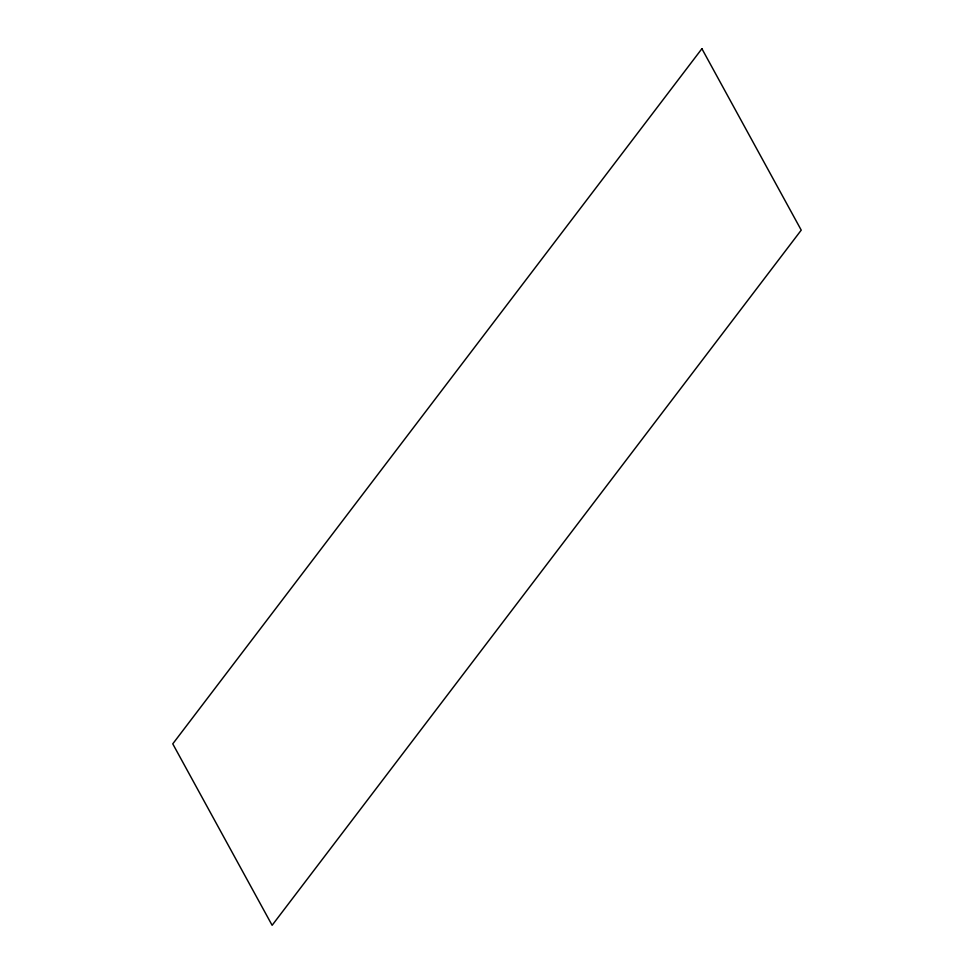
<?xml version="1.0" encoding="UTF-8"?>
<svg xmlns="http://www.w3.org/2000/svg" width="974" height="974" viewBox="0 0 974 974"><rect width="100%" height="100%" fill="white"/><g stroke="black" fill="none" stroke-linecap="round" stroke-linejoin="round"><path stroke-width="1.46" d="M701.901 48.712L172.763 743.856L272.123 925.3L801.237 230.144L701.901 48.712"/></g></svg>
